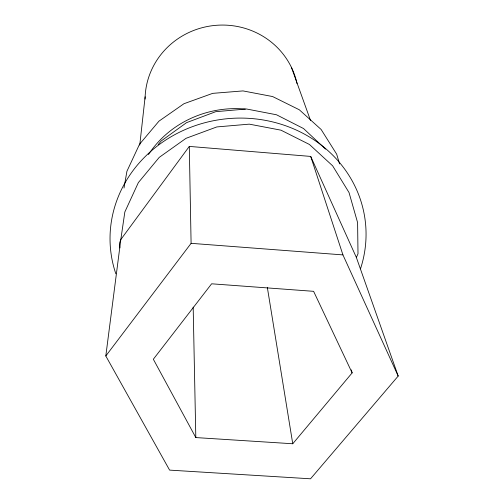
<?xml version="1.0" encoding="UTF-8"?>
<svg xmlns="http://www.w3.org/2000/svg" width="504" height="504" viewBox="0 0 504 504"><rect width="100%" height="100%" fill="white"/><g stroke="black" fill="none" stroke-linecap="round" stroke-linejoin="round"><path stroke-width="0.76" d="M139.759 145.07L145.127 96.768M105.808 355.981L120.815 239.551L124.841 211.97L138.361 182.599L159.22 157.393L186.02 138.323L216.821 126.932L249.291 124.148L280.955 130.171L309.431 144.465L332.646 165.835L349.033 192.559L357.601 222.604L358.004 253.802L356.372 257.481L398.191 376.053L310.533 478.8L169.602 470.112L105.808 355.981L191.098 243.331L189.296 146.412L310.71 156.423L356.372 257.481M124.009 188.005L126.92 171.278L139.52 144.264L158.974 121.143L183.966 103.717L212.688 93.36L243.004 90.915L272.607 96.547L299.3 109.778L321.149 129.503L336.666 154.167L339.57 163.913M189.296 146.412L120.815 239.551L119.442 243.3L119.87 247.962M158.143 144.667L161.116 141.025L186.543 122.655L215.737 111.68L246.506 108.99L276.52 114.78L303.521 128.533L325.553 149.115M352.139 372.891L313.608 291.325L211.623 283.802L153.336 359.245L195.817 437.573L292.755 443.759L352.139 372.891L351.301 369.867M191.098 243.331L342.941 254.904L398.191 376.053M291.406 67.309L310.521 120.462M310.71 156.423L342.941 254.904M267.322 287.318L292.755 443.759M193.177 307.119L195.817 437.573M145.064 99.093A76.81 74.138 -6.7 0 1 214.376 25.477A76.81 74.138 -6.7 0 1 297.001 83.544M115.844 273.804A128.142 118.207 -6.7 0 1 237.642 118.112A128.142 118.207 -6.7 0 1 360.492 268.827M148.459 154.602A100.63 93.902 -6.7 0 1 245.316 109.053"/></g></svg>
